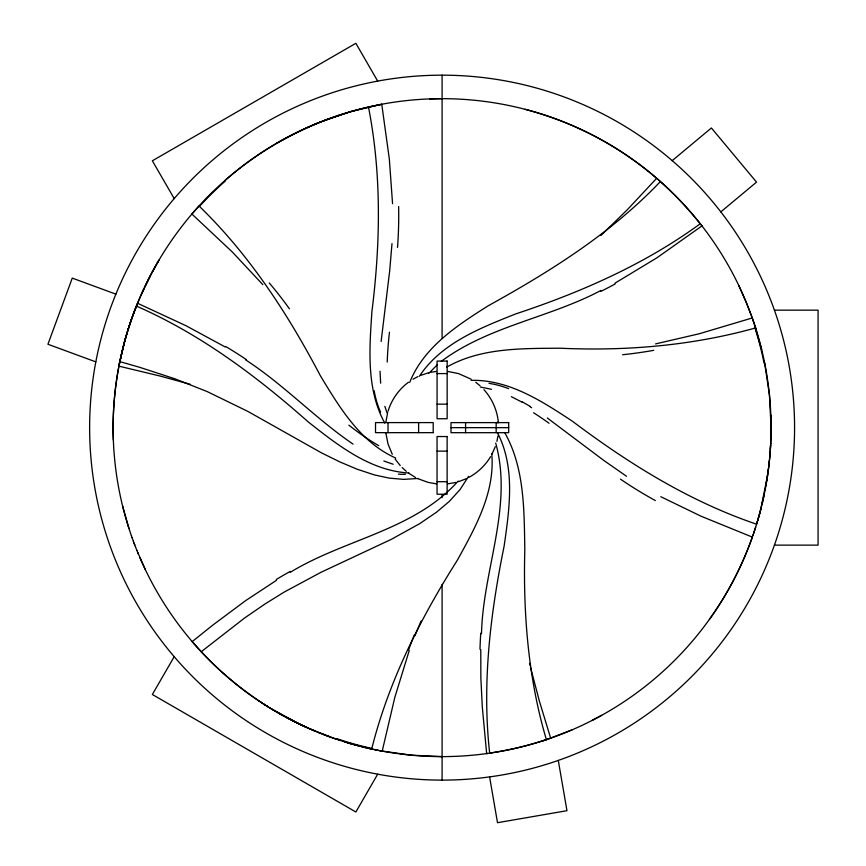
<?xml version="1.0" encoding="UTF-8"?>
<svg xmlns="http://www.w3.org/2000/svg" width="866" height="866" viewBox="0 0 866 866"><rect width="100%" height="100%" fill="white"/><g stroke="black" fill="none" stroke-linecap="round" stroke-linejoin="round"><path stroke-width="1.3" d="M771.043 422.976L771.065 430.131M771.065 429.601L770.859 439.398M771.054 431.365L771.011 433.855M480.782 649.684L480.857 678.067L482.286 706.775L486.649 753.582L487.699 753.442M770.989 435.089L770.924 437.579M770.881 438.813L770.675 443.782M770.697 443.316L770.361 449.183M770.61 445.016L770.091 453.091M391.995 243.606L389.678 270.906L381.137 341.41M481.507 633.674C482.892 570.055 513.289 506.491 495.698 443.089M770.22 451.37L769.755 456.988M769.906 455.256L769.582 458.948M769.56 459.153L769.181 462.845M769.365 461.102L768.737 466.731M768.943 465.02L767.99 472.565M385.879 422.11L387.654 412.573M768.467 468.95L765.836 486.097M767.666 474.849L760.684 509.673M497.982 435.934L496.9 441.368M118.923 366.145L160.643 376.18L190.358 384.363M119.27 364.337C114.388 389.245 112.396 414.717 113.359 440.09M765.089 490.102L765.447 488.229M119.021 365.636L119.14 364.997M119.107 365.181L119.822 361.631L139.783 367.346L175.268 378.929L207.288 391.627L247.773 411.361L321.687 452.972L340.197 462.065L357.041 469.177L374.469 474.936L389.105 478.097L403.61 479.374L418.191 478.454M119.346 363.947L119.562 362.908M119.476 363.309L124.228 342.914M119.779 361.815L124.531 341.756M382.209 751.125L394.831 697.325L409.217 650.615M764.256 494.28L762.351 502.897M761.311 507.195L759.482 514.177M760.445 510.572L757.707 520.466M124.466 342.016L124.736 341.009M124.715 341.107L124.953 340.208M124.942 340.262L125.462 338.411M758.995 515.974L759.244 515.075M125.148 339.515L125.992 336.528M371.687 748.993C388.596 681.542 420.086 619.114 457.096 560.627C475.196 527.892 495.298 492.343 491.736 453.632M758.735 516.872L756.635 524.017M125.57 338.021L125.787 337.275M125.971 336.614L126.49 334.828M126.425 335.034L127.096 332.793M126.653 334.287L126.869 333.54M757.176 522.252L757.447 521.354M127.021 333.042L127.324 332.057M127.291 332.143L128.092 329.524M127.778 330.574L128.698 327.64M128.233 329.102L128.46 328.366M388.033 411.242C391.519 399.735 398.782 389.419 408.449 382.263M755.65 527.21L754.979 529.267M128.644 327.781L130.117 323.267M129.164 326.179L129.64 324.728M754.697 530.144L754.329 531.269M129.781 324.295L131.61 318.926M753.831 532.752L754.124 531.886M753.94 532.428L753.474 533.802M130.365 322.553L130.658 321.687M130.853 321.091L131.361 319.651M753.247 534.463L752.944 535.361M131.556 319.078L131.946 317.974M131.859 318.201L132.281 317.032M132.108 317.497L132.866 315.408M132.693 315.874L133.202 314.466M133.039 314.932L133.461 313.773M133.407 313.903L133.808 312.832M133.635 313.308L134.154 311.901M495.287 446.672L491.92 454.271M133.981 312.366L134.425 311.197M134.371 311.338L134.782 310.266M134.598 310.732L135.139 309.335M134.955 309.801L135.767 307.701M409.683 382.469C423.712 347.147 457.28 325.345 488.164 305.817C550.267 271.448 611.136 233.344 660.412 181.546L657.716 179.186M135.594 308.166L136.135 306.759M135.951 307.235L136.709 305.341M136.785 305.124L136.568 305.666M136.763 305.2L137.38 303.674M414.922 635.633L421.103 621.009M137.358 303.728L142.143 292.556M142.208 292.394L143.745 289.038M141.797 293.368L151.507 273.472M145.38 285.574L150.522 275.312M468.582 476.376L460.041 489.561L449.281 501.425L436.507 512.228L419.631 523.681L391.421 539.291L320.994 572.296L284.2 592.073L265.212 603.851L244.721 617.913L201.237 651.719L194.623 644.401M151.409 273.624L158.5 260.947M152.308 271.935L156.01 265.245M174.196 656.688L152.362 694.5L355.861 811.994L377.695 774.182M156.865 263.762L157.98 261.835M158.467 260.98L159.019 260.038M490.557 456.685C485.328 465.41 477.696 472.674 468.733 477.469M419.382 376.277C441.259 343.088 480.305 328.019 515.779 313.893C580.978 292.318 644.661 264.379 700.258 223.742M709.406 619.396C727.516 594.173 742.01 566.364 752.337 537.093L701.146 516.255L660.79 496.705M458.146 481.074C414.457 530.219 344.495 539.128 290.229 572.339M428.67 373.506L437.503 364.554M600.982 235.455L627.395 209.637L656.677 178.288L657.532 179.024M224.868 180.593C252.374 156.389 283.951 136.85 317.876 123.026M672.2 160.643L711.397 127.973L756.527 182.131L720.815 211.889M441.335 361.317C488.673 326.038 549.325 317.844 600.82 290.511M276.373 580.393L245.836 600.495L212.776 625.111L192.198 641.598L194.471 644.228M446.585 367.162C480.846 347.677 521.852 348.511 560.075 348.208C625.837 351.228 692.053 345.675 755.596 327.943M276.752 143.236L277.477 142.825M277.834 142.619L279.285 141.786M279.642 141.58L281.093 140.757M413.05 379.189L417.942 376.569M281.818 140.357L282.554 139.946M601.643 715.338L592.247 720.35M615.044 283.128L656.872 257.841L701.958 225.918M466.254 478.714L458.493 481.702M311.912 125.527L321.189 121.695M572.285 729.767L548.07 739.077M319.24 122.474L341.388 114.464M322.845 121.045L351.38 111.422L381.754 104.256L389.321 158.998L392.558 203.716M420.475 375.454L428.367 372.845M550.668 738.189L539.377 701.092L530.479 667.296M542.809 740.831L548.362 738.979M546.392 739.651C528.195 678.619 523.053 613.345 524.818 549.445C524.092 510.02 524.655 467.813 504.629 432.48M455.83 482.449L447.635 483.867M655.605 343.899L699.284 333.746L752.251 317.963M431.073 372.239L436.561 371.427M429.655 98.908L442.093 98.67M471.061 380.347C508.883 379.427 542.094 401.261 572.502 421.298C628.889 463.7 689.401 501.436 756.581 524.19M774.41 310.158L818.067 310.158L818.067 545.136L774.41 545.136M437.07 373.582L447.148 373.582M437.07 404.162L447.148 404.162M451.002 427.652L496.164 427.652M497.041 427.652L508.678 427.652M433.206 432.664L375.519 432.664L375.519 422.597L433.206 422.597L433.195 432.664M437.049 451.132L447.127 451.132M437.049 481.713L447.127 481.713M442.093 756.613L411.631 755.206L381.224 750.941M408.979 473.009C370.009 470.736 337.848 445.211 308.35 422.013C256.423 376.028 200.295 334.049 136.406 306.088M447.635 371.427L458.493 373.582L471.147 379.189M436.561 483.867L428.367 482.449L417.942 478.714M480.349 387.037L491.477 389.299M380.12 750.725L380.975 750.887M380.607 750.822L379.07 750.53M378.431 750.4L377.154 750.14M376.71 750.053L377.565 750.227M376.84 750.075L375.584 749.826M375.27 749.761L374.155 749.523M373.441 749.371L372.412 749.155M371.785 749.014L372.456 749.166M370.984 748.841L371.601 748.982M370.767 748.798L369.371 748.484M369.944 748.603L367.801 748.116M368.277 748.224L364.943 747.445M365.452 747.564L364.11 747.239M363.276 747.033L363.882 747.185M362.443 746.828L363.103 746.99M362.313 746.795L358.394 745.788M525.023 109.3C573.335 121.835 618.692 145.585 656.525 178.158M357.604 745.583L358.275 745.756M357.452 745.539L356.056 745.161M356.64 745.323L354.519 744.749M355.006 744.879L351.758 743.97M352.213 744.1L350.135 743.504M350.676 743.667L348.511 743.028M393.196 464.252L383.833 460.993M349.15 743.212L347.71 742.79M347.623 742.757L344.571 741.826M339.32 740.149L338.574 739.91M336.755 739.293L333.085 738.027M332.674 737.886L309.357 728.642M115.882 294.148L72.268 278.105L47.933 344.257L95.812 361.88M329.426 736.717L322.152 733.978M318.591 732.56L320.149 733.177M314.953 731.056L303.089 725.805M395.708 458.038C360.483 442.385 339.656 407.615 320.463 375.909C287.945 314.055 249.505 254.81 199.007 205.989L191.906 214.043L232.185 251.865L262.82 284.622M137.542 303.262L185.811 325.627L225.29 346.995M305.222 726.79L296.042 722.417M301.52 725.069L302.299 725.437M300.729 724.69L271.285 708.799M511.341 396.671L521.981 402.105M295.274 722.038L291.268 720.003M289.937 719.31L285.975 717.21M283.344 715.781L279.426 713.584M415.464 477.469L408.449 473.02M530.23 406.879L531.627 407.724M269.315 707.587L270.289 708.193M268.33 706.981L266.371 705.747M265.397 705.13L263.448 703.885M262.474 703.257L260.547 701.98M626.529 476.278L604.046 460.615L547.269 417.964M258.62 700.702L259.584 701.341M245.63 359.866C283.94 384.71 315.376 418.451 353.057 444.106M475.748 382.263L480.035 385.781M406.262 471.32L402.149 467.597M201.237 651.719C222.605 674.69 247.275 694.575 274.251 710.575A323.029 317.097 29.8 0 0 307.841 727.927M483.953 389.7C492.04 398.609 497.171 410.138 498.318 422.11M400.244 465.583L395.123 459.034M497.42 422.164L498.058 422.944M701.352 225.128L701.915 225.853M377.695 81.112L355.861 43.3L152.362 160.795L174.196 198.595M384.785 423.106C366.221 389.235 369.425 348.966 371.893 311.782C380.445 243.768 381.733 174.542 368.472 107.016M497.463 432.751C515.584 467.759 509.468 508.851 504.099 546.294C490.264 614.254 481.918 683.848 489.669 753.16M392.276 454.271L388.033 444.041L385.879 433.184M738.85 285.661L747.585 305.579M145.347 569.633L137.672 552.335M745.756 301.087L744.219 297.46A328.972 328.972 0 0 0 326.525 119.638A328.972 328.972 0 0 0 128.915 528.347L129.521 530.219M138.441 554.208L136.925 550.505M746.113 301.963L752.435 318.482M136.947 550.56L135.475 546.825M747.943 306.477L751.082 314.726M133.386 541.304L135.497 546.901M134.068 543.144L134.76 544.985M387.015 412.811L384.84 406.349M133.407 541.38L132.043 537.613M751.428 315.668L754.145 323.494M131.394 535.762L132.076 537.678M752.586 318.905L753.42 321.329M131.416 535.816L129.521 530.209M753.409 321.297L754.362 324.111M754.048 323.202L761.647 349.485M754.524 324.642L754.719 325.215M754.676 325.064L756.202 329.87M128.915 528.347L122.55 505.809M529.559 663.324L530.014 665.305M764.667 363.049L769.463 395.188L771.076 427.642M558.278 760.413L566.97 810.695L497.506 822.7L489.593 776.899M380.65 383.173L380.033 371.233M770.837 415.204L770.87 415.983M770.892 416.762L770.935 418.31M770.957 419.09L771.032 422.197M496.164 422.619L496.164 432.686M465.583 422.619L465.583 432.686M442.093 75.169L442.093 338.065M442.093 494.638L442.093 497.636M442.093 584.366L442.093 780.114M418.614 422.597L418.614 432.664M388.033 422.597L388.033 432.664M755.282 326.937A328.972 328.972 0 0 1 557.672 735.645A328.972 328.972 0 0 1 139.978 557.834M282.608 140.043A328.972 328.853 -28.2 0 1 381.776 104.353M521.83 401.64A293.011 108.975 57.1 0 1 530.079 406.392M371.806 748.408A322.801 314.953 28.2 0 1 336.95 738.709M408.579 649.955A297.633 163.133 -84.5 0 1 414.338 634.93M276.297 579.484A297.633 163.133 -45.6 0 1 290.218 571.419M119.898 361.642A322.585 316.133 -70.2 0 1 136.482 306.12M225.874 346.606A301.725 165.612 17.2 0 1 246.258 359.542M378.745 445.676A279.75 99.698 58.5 0 1 348.879 425.163M405.44 474.276A260.265 92.651 56.3 0 1 398.403 474.092M199.451 206.389A322.801 314.953 -31.8 0 1 225.279 181.048M269.304 282.976A307.917 170.061 35.3 0 1 289.482 308.859M398.631 206.519A307.917 170.061 74.3 0 1 397.516 247.395M387.221 362.031A316.155 101.614 -67 0 1 389.462 332.219M380.575 412.075A264.022 106.02 -59.8 0 1 374.134 390.685M660.357 181.611A322.585 316.133 49.8 0 1 700.15 223.731M615.077 284.016A297.579 163.1 -42.8 0 1 600.788 291.398M755.033 328.138A322.801 314.953 88.2 0 1 764.072 363.179M653.787 350.329A307.917 170.061 -24.7 0 1 622.622 354.724M655.335 500.559A307.917 170.061 14.3 0 1 620.489 479.158M533.597 412.757A322.877 103.779 53 0 1 549.066 423.247M489.019 383.357A264.964 106.399 60.2 0 1 508.613 388.628M546.045 739.683A322.585 316.133 -10.2 0 1 489.658 753.084M479.991 649.273A297.579 163.1 77.2 0 1 480.749 633.198M447.148 361.068L437.07 361.068L437.07 418.754L447.148 418.743L447.148 361.068M508.678 422.619L450.991 422.619L451.002 432.686L508.678 432.686L508.678 422.619M447.127 436.54L437.049 436.529L437.049 494.226L447.127 494.226L447.127 436.529M247.557 721.562A352.473 352.473 0 0 0 793.916 449.162A352.473 352.473 0 0 0 284.827 112.201A352.473 352.473 0 0 0 247.557 721.562"/></g></svg>
